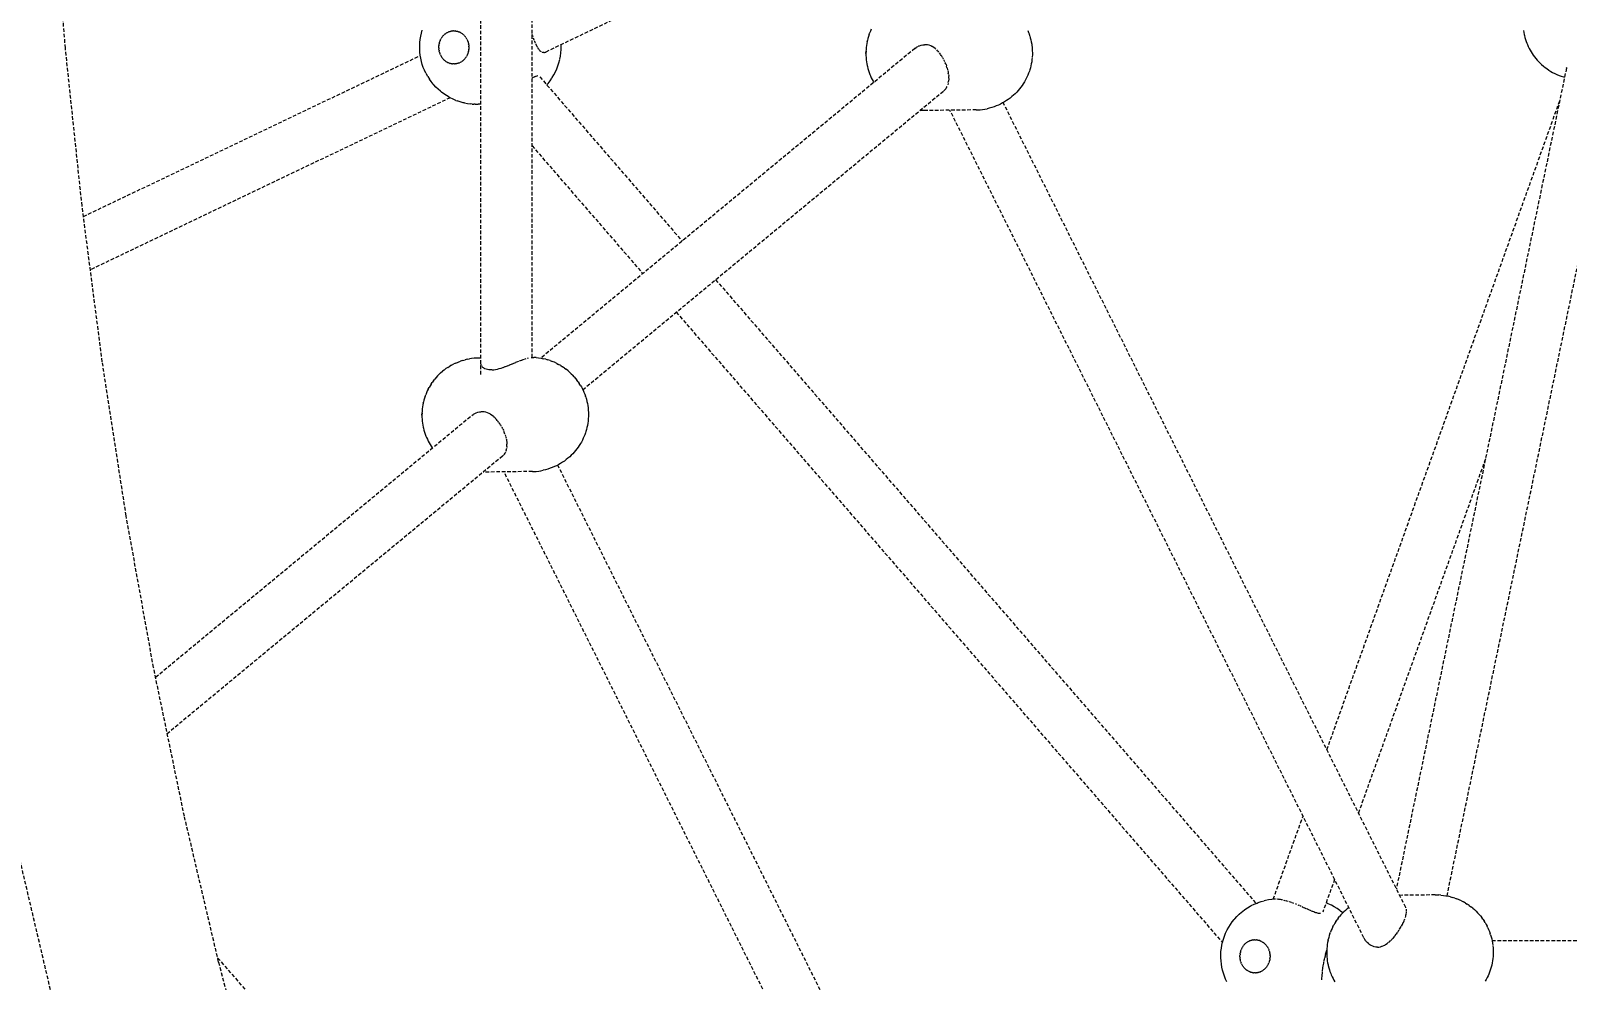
# Model space of a CAD drawing. Header units: millimetres. Extents: x -3308 to 2964, y -3155 to 3173.
# Drawn here: x -280 to 261, y -159 to 176 of the extents above; entities that cross this region are included whole.
import ezdxf

# ---------------------------------------------------------------- set-up
doc = ezdxf.new("R2010")
doc.units = ezdxf.units.MM
doc.linetypes.add('HIDDEN', pattern=[1.905, 1.27, -0.635])
for name, color, linetype in [('DIKOM_ЗОНА', 90, 'Continuous'), ('DIKOM_ОБЪЕКТ', 7, 'Continuous'), ('DIKOM_РАЗМЕР_ЗОНА', 7, 'Continuous'), ('DIKOM_РАЗМЕР_ОБЪЕКТА', 7, 'Continuous')]:
    doc.layers.add(name, color=color, linetype=linetype)
doc.styles.add('style1', font='arialbd.ttf', dxfattribs={"width": 0.8})
doc.dimstyles.new('1-50', dxfattribs={"dimtxt": 300, "dimasz": 200, "dimexe": 100, "dimexo": 0, "dimgap": 100, "dimtad": 1, "dimtxsty": 'style1', "dimcen": 200, "dimclrd": 7, "dimclre": 7, "dimclrt": 7, "dimadec": 1, "dimazin": 2, "dimtfac": 1, "dimtmove": 0, "dimatfit": 2, "dimfxl": 0, "dimlwd": 25, "dimlwe": 18, "dimarcsym": 0})

# ---------------------------------------------------------------- blocks, each defined once
blk = doc.blocks.new('*D0')
at = {"layer": 'Defpoints', "color": 0, "transparency": 16777216}
for p in [(-968.9, 402.92), (1561.37, 392.26), (1561.37, -1613.65)]:
    blk.add_point(p, dxfattribs=at)
at = {"layer": 'DIKOM_РАЗМЕР_ОБЪЕКТА', "color": 7, "lineweight": 18, "transparency": 16777216}
for p, q in [((-968.9, 402.92), (-968.9, -1713.65)), ((1561.37, 392.26), (1561.37, -1713.65))]:
    blk.add_line(p, q, dxfattribs=at)
at = {"layer": 'DIKOM_РАЗМЕР_ОБЪЕКТА', "color": 7, "lineweight": 25, "transparency": 16777216}
blk.add_line((-768.9, -1613.65), (1361.37, -1613.65), dxfattribs=at)
at = {"layer": 'DIKOM_РАЗМЕР_ОБЪЕКТА', "color": 7, "transparency": 16777216}
for points in [[(-768.9, -1580.32), (-768.9, -1646.99), (-968.9, -1613.65)], [(1361.37, -1580.32), (1361.37, -1646.99), (1561.37, -1613.65)]]:
    blk.add_solid(points, dxfattribs=at)
at = {"layer": 'DIKOM_РАЗМЕР_ОБЪЕКТА', "color": 7, "transparency": 16777216, "insert": (296.24, -1334.83), "char_height": 300, "attachment_point": 5, "style": 'style1'}
blk.add_mtext('{\\fArial|b0|i0|c204|p34;\\H1.16667x;2530}', dxfattribs=at)
blk = doc.blocks.new('*D1')
at = {"layer": 'Defpoints', "color": 0, "transparency": 16777216}
for p in [(365.91, 1765.9), (-1034.53, -984.11), (361.14, -984.11)]:
    blk.add_point(p, dxfattribs=at)
at = {"layer": 'DIKOM_РАЗМЕР_ОБЪЕКТА', "color": 7, "lineweight": 18, "transparency": 16777216}
for p, q in [((365.91, 1765.9), (-1134.53, 1765.9)), ((361.14, -984.11), (-1134.53, -984.11))]:
    blk.add_line(p, q, dxfattribs=at)
at = {"layer": 'DIKOM_РАЗМЕР_ОБЪЕКТА', "color": 7, "lineweight": 25, "transparency": 16777216}
blk.add_line((-1034.53, 1565.9), (-1034.53, -784.11), dxfattribs=at)
at = {"layer": 'DIKOM_РАЗМЕР_ОБЪЕКТА', "color": 7, "transparency": 16777216}
for points in [[(-1067.87, 1565.9), (-1001.2, 1565.9), (-1034.53, 1765.9)], [(-1067.87, -784.11), (-1001.2, -784.11), (-1034.53, -984.11)]]:
    blk.add_solid(points, dxfattribs=at)
at = {"layer": 'DIKOM_РАЗМЕР_ОБЪЕКТА', "color": 7, "transparency": 16777216, "insert": (-1313.23, 390.89), "char_height": 300, "attachment_point": 5, "rotation": 90, "style": 'style1'}
blk.add_mtext('{\\fArial|b0|i0|c204|p34;\\H1.16667x;2750}', dxfattribs=at)
blk = doc.blocks.new('*D2')
at = {"layer": 'Defpoints', "color": 0, "transparency": 16777216}
for p in [(364.38, 3173.33), (-2831.96, -2386.04), (364.38, -2386.04)]:
    blk.add_point(p, dxfattribs=at)
at = {"layer": 'DIKOM_РАЗМЕР_ЗОНА', "color": 7, "lineweight": 18, "transparency": 16777216}
for p, q in [((364.38, 3173.33), (-2931.96, 3173.33)), ((364.38, -2386.04), (-2931.96, -2386.04))]:
    blk.add_line(p, q, dxfattribs=at)
at = {"layer": 'DIKOM_РАЗМЕР_ЗОНА', "color": 7, "lineweight": 25, "transparency": 16777216}
blk.add_line((-2831.96, 2973.33), (-2831.96, -2186.04), dxfattribs=at)
at = {"layer": 'DIKOM_РАЗМЕР_ЗОНА', "color": 7, "transparency": 16777216}
for points in [[(-2865.29, 2973.33), (-2798.62, 2973.33), (-2831.96, 3173.33)], [(-2865.29, -2186.04), (-2798.62, -2186.04), (-2831.96, -2386.04)]]:
    blk.add_solid(points, dxfattribs=at)
at = {"layer": 'DIKOM_РАЗМЕР_ЗОНА', "color": 7, "transparency": 16777216, "insert": (-3110.66, 395.46), "char_height": 300, "attachment_point": 5, "rotation": 90, "style": 'style1'}
blk.add_mtext('{\\fArial|b0|i0|c204|p34;\\H1.16667x;5560}', dxfattribs=at)
blk = doc.blocks.new('*D3')
at = {"layer": 'Defpoints', "color": 0, "transparency": 16777216}
for p in [(-2475.08, 396.49), (2964.22, 270.49), (2964.22, -3054.54)]:
    blk.add_point(p, dxfattribs=at)
at = {"layer": 'DIKOM_РАЗМЕР_ЗОНА', "color": 7, "lineweight": 18, "transparency": 16777216}
for p, q in [((-2475.08, 396.49), (-2475.08, -3154.54)), ((2964.22, 270.49), (2964.22, -3154.54))]:
    blk.add_line(p, q, dxfattribs=at)
at = {"layer": 'DIKOM_РАЗМЕР_ЗОНА', "color": 7, "lineweight": 25, "transparency": 16777216}
blk.add_line((-2275.08, -3054.54), (2764.22, -3054.54), dxfattribs=at)
at = {"layer": 'DIKOM_РАЗМЕР_ЗОНА', "color": 7, "transparency": 16777216}
for points in [[(-2275.08, -3021.21), (-2275.08, -3087.88), (-2475.08, -3054.54)], [(2764.22, -3021.21), (2764.22, -3087.88), (2964.22, -3054.54)]]:
    blk.add_solid(points, dxfattribs=at)
at = {"layer": 'DIKOM_РАЗМЕР_ЗОНА', "color": 7, "transparency": 16777216, "insert": (244.57, -2775.84), "char_height": 300, "attachment_point": 5, "style": 'style1'}
blk.add_mtext('{\\fArial|b0|i0|c204|p34;\\H1.16667x;5440}', dxfattribs=at)

msp = doc.modelspace()

# ---------------------------------------------------------------- linework, layer by layer
at = {"layer": 'DIKOM_ЗОНА', "color": 3, "lineweight": 15}
msp.add_lwpolyline([(693.692, -2363.404, 0.3679002), (2964.216, 270.488), (2964.216, 516.8, 0.3679002), (693.692, 3150.693, 0.0687424), (35.058, 3150.693, 0.2995804), (-2457.405, 582.584, 0.0938746), (-2457.817, 210.366, 0.3002322), (35.058, -2363.404, 0.0687424)], format="xyb", close=True, dxfattribs=at)
at = {"layer": 'DIKOM_ОБЪЕКТ', "color": 7, "linetype": 'HIDDEN', "lineweight": 15}
for p, q in [((-121.49, 54.419), (-121.49, 365.683)), ((-103.495, 60.448), (-103.495, 365.683)), ((34.756, 231.974), (-98.624, 168.18)), ((-267.997, 169.563), (-272.573, 225.669)), ((-142.915, 172.62), (-142.734, 173.718)), ((-142.734, 173.718), (-142.492, 174.802)), ((-142.492, 174.802), (-142.192, 175.868)), ((-135.366, 173.2), (-135.227, 173.404)), ((-135.227, 173.404), (-135.08, 173.602)), ((-134.926, 173.792), (-135.08, 173.602)), ((-134.926, 173.792), (-134.765, 173.974)), ((-134.765, 173.974), (-134.596, 174.148)), ((-134.596, 174.148), (-134.421, 174.314)), ((-134.239, 174.472), (-134.421, 174.314)), ((-134.239, 174.472), (-134.051, 174.621)), ((-134.051, 174.621), (-133.858, 174.76)), ((-133.658, 174.89), (-133.858, 174.76)), ((-133.658, 174.89), (-133.454, 175.011)), ((-133.454, 175.011), (-133.246, 175.121)), ((-133.246, 175.121), (-133.033, 175.221)), ((-132.817, 175.311), (-133.033, 175.221)), ((-132.817, 175.311), (-132.597, 175.391)), ((-132.597, 175.391), (-132.374, 175.46)), ((-132.374, 175.46), (-132.149, 175.518)), ((-131.922, 175.565), (-132.149, 175.518)), ((-131.922, 175.565), (-131.692, 175.601)), ((-131.692, 175.601), (-131.461, 175.627)), ((-131.229, 175.641), (-131.461, 175.627)), ((-131.229, 175.641), (-130.997, 175.644)), ((-130.997, 175.644), (-130.765, 175.635)), ((-130.765, 175.635), (-130.533, 175.616)), ((-130.304, 175.585), (-130.533, 175.616)), ((-130.304, 175.585), (-130.075, 175.544)), ((-130.075, 175.544), (-129.849, 175.492)), ((-129.849, 175.492), (-129.624, 175.428)), ((-129.402, 175.354), (-129.624, 175.428)), ((-129.402, 175.354), (-129.184, 175.27)), ((-129.184, 175.27), (-128.969, 175.175)), ((-128.757, 175.069), (-128.969, 175.175)), ((-128.757, 175.069), (-128.551, 174.954)), ((-128.551, 174.954), (-128.349, 174.829)), ((-128.349, 174.829), (-128.152, 174.695)), ((-127.961, 174.551), (-128.152, 174.695)), ((-127.961, 174.551), (-127.776, 174.398)), ((-127.776, 174.398), (-127.597, 174.237)), ((-127.424, 174.067), (-127.597, 174.237)), ((-127.424, 174.067), (-127.259, 173.889)), ((-127.259, 173.889), (-127.1, 173.703)), ((-127.1, 173.703), (-126.949, 173.509)), ((-126.806, 173.31), (-126.949, 173.509)), ((-103.268, 173.955), (-103.405, 174.35)), ((-103.109, 173.528), (-103.254, 173.916)), ((15.127, 173.675), (14.923, 172.975)), ((15.356, 174.353), (15.127, 173.675)), ((15.356, 174.353), (15.536, 174.819)), ((15.806, 175.516), (15.536, 174.819)), ((16.101, 176.183), (15.806, 175.516)), ((71.304, 175.762), (71.587, 175.06)), ((71.587, 175.06), (71.843, 174.33)), ((71.976, 173.93), (71.843, 174.33)), ((71.976, 173.93), (72.189, 173.224)), ((246.06, 175.744), (246.177, 175.041)), ((246.177, 175.041), (246.319, 174.35)), ((246.319, 174.35), (246.392, 174.042)), ((246.392, 174.042), (246.571, 173.315)), ((-262.13, 113.939), (-267.997, 169.563)), ((-143.096, 170.397), (-143.036, 171.511)), ((-143.095, 169.28), (-143.096, 170.397)), ((-143.032, 168.166), (-143.095, 169.28)), ((-143.036, 171.511), (-142.915, 172.62)), ((-142.908, 167.057), (-143.032, 168.166)), ((-136.351, 169.856), (-136.344, 170.111)), ((-136.348, 169.601), (-136.351, 169.856)), ((-136.348, 169.601), (-136.334, 169.347)), ((-136.344, 170.111), (-136.327, 170.365)), ((-136.311, 169.094), (-136.334, 169.347)), ((-136.3, 170.618), (-136.327, 170.365)), ((-136.278, 168.842), (-136.311, 169.094)), ((-136.3, 170.618), (-136.263, 170.87)), ((-136.278, 168.842), (-136.234, 168.591)), ((-136.263, 170.87), (-136.216, 171.12)), ((-136.181, 168.343), (-136.234, 168.591)), ((-136.159, 171.367), (-136.216, 171.12)), ((-136.118, 168.098), (-136.181, 168.343)), ((-136.159, 171.367), (-136.092, 171.611)), ((-136.046, 167.856), (-136.118, 168.098)), ((-136.092, 171.611), (-136.016, 171.851)), ((-136.016, 171.851), (-135.931, 172.088)), ((-135.836, 172.32), (-135.931, 172.088)), ((-135.836, 172.32), (-135.732, 172.548)), ((-135.732, 172.548), (-135.619, 172.771)), ((-135.619, 172.771), (-135.496, 172.988)), ((-135.366, 173.2), (-135.496, 172.988)), ((-126.806, 173.31), (-126.671, 173.103)), ((-126.671, 173.103), (-126.545, 172.89)), ((-126.427, 172.671), (-126.545, 172.89)), ((-126.427, 172.671), (-126.317, 172.447)), ((-126.317, 172.447), (-126.217, 172.218)), ((-126.217, 172.218), (-126.126, 171.984)), ((-126.044, 171.747), (-126.126, 171.984)), ((-125.997, 167.992), (-126.073, 167.752)), ((-126.044, 171.747), (-125.972, 171.505)), ((-125.931, 168.236), (-125.997, 167.992)), ((-125.972, 171.505), (-125.909, 171.26)), ((-125.931, 168.236), (-125.874, 168.483)), ((-125.909, 171.26), (-125.856, 171.012)), ((-125.827, 168.733), (-125.874, 168.483)), ((-125.812, 170.762), (-125.856, 171.012)), ((-125.79, 168.985), (-125.827, 168.733)), ((-125.812, 170.762), (-125.779, 170.509)), ((-125.79, 168.985), (-125.763, 169.238)), ((-125.779, 170.509), (-125.755, 170.256)), ((-125.746, 169.492), (-125.763, 169.238)), ((-125.742, 170.001), (-125.755, 170.256)), ((-125.739, 169.747), (-125.746, 169.492)), ((-125.742, 170.001), (-125.739, 169.747)), ((-102.808, 172.719), (-102.951, 173.104)), ((-102.689, 172.417), (-102.796, 172.686)), ((-102.501, 171.941), (-102.582, 172.161)), ((-102.344, 171.548), (-102.49, 171.912)), ((-102.243, 171.317), (-102.333, 171.522)), ((-102.025, 170.821), (-102.107, 171.018)), ((-101.862, 170.464), (-102.015, 170.799)), ((-101.742, 170.227), (-101.852, 170.445)), ((-101.549, 169.873), (-101.691, 170.126)), ((-101.35, 169.512), (-101.515, 169.804)), ((-101.169, 169.227), (-101.342, 169.498)), ((-100.987, 168.978), (-101.119, 169.158)), ((-100.79, 168.743), (-100.979, 168.967)), ((-100.595, 168.533), (-100.778, 168.731)), ((-100.401, 168.361), (-100.595, 168.533)), ((31.496, 169.462), (-100.429, 60.177)), ((-100.192, 168.213), (-100.394, 168.354)), ((-99.754, 168.022), (-99.969, 168.097)), ((-99.532, 167.983), (-99.754, 168.022)), ((-99.305, 167.979), (-99.525, 167.982)), ((-99.297, 167.979), (-99.077, 168.01)), ((-99.069, 168.012), (-98.85, 168.077)), ((-98.842, 168.081), (-98.623, 168.18)), ((-93.343, 167.885), (-93.258, 169.02)), ((-93.239, 170.158), (-93.262, 170.744)), ((-93.258, 169.02), (-93.239, 170.158)), ((14.208, 167.652), (14.258, 168.452)), ((14.258, 168.452), (14.208, 167.652)), ((14.22, 168.379), (14.208, 167.652)), ((14.259, 169.103), (14.22, 168.379)), ((14.324, 169.821), (14.259, 169.103)), ((14.415, 170.531), (14.324, 169.821)), ((14.531, 171.229), (14.415, 170.531)), ((14.672, 171.914), (14.531, 171.229)), ((14.672, 171.914), (14.745, 172.255)), ((14.923, 172.975), (14.745, 172.255)), ((31.507, 169.471), (31.894, 169.742)), ((32.046, 169.847), (32.578, 170.149)), ((32.589, 170.154), (32.936, 170.308)), ((32.936, 170.308), (33.134, 170.396)), ((33.156, 170.405), (33.71, 170.586)), ((33.721, 170.589), (34.275, 170.707)), ((34.286, 170.709), (34.837, 170.765)), ((35.406, 170.761), (34.861, 170.766)), ((35.962, 170.693), (35.417, 170.76)), ((36.515, 170.562), (35.973, 170.691)), ((37.07, 170.364), (36.536, 170.555)), ((37.518, 170.154), (37.087, 170.355)), ((38.135, 169.797), (37.62, 170.105)), ((38.655, 169.415), (38.157, 169.783)), ((38.859, 169.233), (38.665, 169.406)), ((39.636, 168.496), (39.17, 168.966)), ((39.971, 168.097), (39.656, 168.472)), ((40.534, 167.38), (40.109, 167.939)), ((72.189, 173.224), (72.377, 172.498)), ((72.377, 172.498), (72.536, 171.754)), ((72.536, 171.754), (72.667, 170.996)), ((72.667, 170.996), (72.77, 170.225)), ((72.786, 170.073), (72.854, 169.35)), ((72.854, 169.35), (72.895, 168.622)), ((72.895, 168.622), (72.91, 167.891)), ((246.571, 173.315), (246.775, 172.608)), ((246.775, 172.608), (247.005, 171.921)), ((247.005, 171.921), (247.259, 171.259)), ((247.259, 171.259), (247.456, 170.779)), ((247.456, 170.779), (247.752, 170.1)), ((247.752, 170.1), (248.072, 169.453)), ((248.072, 169.453), (248.413, 168.837)), ((248.413, 168.837), (248.73, 168.269)), ((248.73, 168.269), (249.115, 167.654)), ((-261.64, 110.159), (-142.891, 166.956)), ((-142.724, 165.959), (-142.908, 167.057)), ((-142.48, 164.874), (-142.724, 165.959)), ((-142.177, 163.808), (-142.48, 164.874)), ((-141.816, 162.764), (-142.177, 163.808)), ((-141.399, 161.746), (-141.816, 162.764)), ((-136.046, 167.856), (-135.964, 167.618)), ((-135.873, 167.385), (-135.964, 167.618)), ((-135.772, 167.155), (-135.873, 167.385)), ((-135.772, 167.155), (-135.663, 166.932)), ((-135.663, 166.932), (-135.545, 166.713)), ((-135.545, 166.713), (-135.418, 166.5)), ((-135.283, 166.293), (-135.418, 166.5)), ((-135.283, 166.293), (-135.14, 166.093)), ((-134.99, 165.9), (-135.14, 166.093)), ((-134.831, 165.714), (-134.99, 165.9)), ((-134.666, 165.536), (-134.831, 165.714)), ((-134.666, 165.536), (-134.493, 165.366)), ((-134.314, 165.204), (-134.493, 165.366)), ((-134.129, 165.052), (-134.314, 165.204)), ((-134.129, 165.052), (-133.938, 164.908)), ((-133.741, 164.774), (-133.938, 164.908)), ((-133.539, 164.649), (-133.741, 164.774)), ((-133.332, 164.533), (-133.539, 164.649)), ((-133.332, 164.533), (-133.121, 164.428)), ((-132.906, 164.333), (-133.121, 164.428)), ((-132.687, 164.248), (-132.906, 164.333)), ((-132.687, 164.248), (-132.465, 164.175)), ((-132.241, 164.111), (-132.465, 164.175)), ((-132.015, 164.059), (-132.241, 164.111)), ((-131.786, 164.018), (-132.015, 164.059)), ((-131.786, 164.018), (-131.556, 163.987)), ((-131.325, 163.967), (-131.556, 163.987)), ((-131.093, 163.959), (-131.325, 163.967)), ((-130.861, 163.962), (-131.093, 163.959)), ((-130.861, 163.962), (-130.629, 163.976)), ((-130.398, 164.001), (-130.629, 163.976)), ((-130.168, 164.038), (-130.398, 164.001)), ((-130.168, 164.038), (-129.941, 164.085)), ((-129.716, 164.143), (-129.941, 164.085)), ((-129.493, 164.212), (-129.716, 164.143)), ((-129.273, 164.291), (-129.493, 164.212)), ((-129.273, 164.291), (-129.056, 164.381)), ((-128.844, 164.482), (-129.056, 164.381)), ((-128.636, 164.592), (-128.844, 164.482)), ((-128.432, 164.712), (-128.636, 164.592)), ((-128.432, 164.712), (-128.233, 164.843)), ((-128.039, 164.982), (-128.233, 164.843)), ((-127.851, 165.131), (-128.039, 164.982)), ((-127.851, 165.131), (-127.669, 165.288)), ((-127.493, 165.455), (-127.669, 165.288)), ((-127.325, 165.629), (-127.493, 165.455)), ((-127.164, 165.811), (-127.325, 165.629)), ((-127.164, 165.811), (-127.01, 166.001)), ((-126.863, 166.198), (-127.01, 166.001)), ((-126.724, 166.403), (-126.863, 166.198)), ((-126.724, 166.403), (-126.593, 166.614)), ((-126.471, 166.832), (-126.593, 166.614)), ((-126.358, 167.055), (-126.471, 166.832)), ((-126.254, 167.283), (-126.358, 167.055)), ((-126.254, 167.283), (-126.159, 167.515)), ((-126.073, 167.752), (-126.159, 167.515)), ((-94.77, 162.226), (-94.36, 163.303)), ((-94.36, 163.303), (-94.013, 164.406)), ((-94.013, 164.406), (-93.73, 165.531)), ((-93.706, 165.644), (-93.492, 166.758)), ((-93.492, 166.758), (-93.343, 167.885)), ((14.208, 167.652), (14.221, 166.924)), ((14.221, 166.924), (14.261, 166.199)), ((14.261, 166.199), (14.326, 165.478)), ((14.326, 165.478), (14.418, 164.765)), ((14.418, 164.765), (14.535, 164.062)), ((14.535, 164.062), (14.677, 163.371)), ((14.677, 163.371), (14.749, 163.064)), ((14.749, 163.064), (14.928, 162.337)), ((40.805, 166.964), (40.553, 167.353)), ((40.954, 166.753), (40.809, 166.957)), ((41.247, 166.27), (40.972, 166.723)), ((41.589, 165.646), (41.362, 166.08)), ((41.848, 165.142), (41.73, 165.39)), ((42.057, 164.72), (41.848, 165.142)), ((42.101, 164.616), (42.207, 164.356)), ((42.369, 163.998), (42.207, 164.356)), ((42.471, 163.722), (42.384, 163.96)), ((42.471, 163.722), (42.641, 163.261)), ((42.807, 162.746), (42.679, 163.133)), ((42.807, 162.746), (42.875, 162.54)), ((72.195, 162.552), (71.982, 161.855)), ((72.381, 163.271), (72.195, 162.552)), ((72.54, 164.009), (72.381, 163.271)), ((72.67, 164.762), (72.54, 164.009)), ((72.773, 165.529), (72.67, 164.762)), ((72.846, 166.305), (72.773, 165.529)), ((72.896, 167.161), (72.856, 166.434)), ((72.91, 167.891), (72.896, 167.161)), ((249.115, 167.654), (249.51, 167.088)), ((249.51, 167.088), (249.937, 166.483)), ((249.937, 166.483), (250.386, 165.922)), ((250.386, 165.922), (250.877, 165.339)), ((250.877, 165.339), (251.366, 164.8)), ((251.366, 164.8), (251.929, 164.241)), ((251.929, 164.241), (252.457, 163.731)), ((252.457, 163.731), (253.087, 163.201)), ((253.087, 163.201), (253.652, 162.729)), ((253.652, 162.729), (254.232, 162.315)), ((261.188, 162.471), (261.318, 162.801)), ((-140.926, 160.757), (-141.399, 161.746)), ((-140.926, 160.757), (-140.274, 159.571)), ((-140.274, 159.571), (-139.683, 158.631)), ((-139.042, 157.731), (-139.683, 158.631)), ((-138.353, 156.876), (-139.042, 157.731)), ((-103.495, 159.054), (-103.228, 159.211)), ((-103.223, 159.214), (-102.939, 159.358)), ((-102.934, 159.36), (-102.657, 159.481)), ((-102.642, 159.487), (-102.382, 159.582)), ((-102.378, 159.583), (-102.116, 159.66)), ((-102.107, 159.662), (-101.854, 159.716)), ((-101.623, 159.726), (-101.849, 159.716)), ((-101.411, 159.713), (-101.623, 159.726)), ((-100.712, 159.412), (-50.553, 101.494)), ((-98.29, 156.615), (-97.856, 157.104)), ((-97.856, 157.104), (-97.15, 158.008)), ((-97.15, 158.008), (-96.496, 158.958)), ((-96.354, 159.195), (-96.496, 158.958)), ((-96.354, 159.195), (-95.768, 160.168)), ((-95.768, 160.168), (-95.239, 161.18)), ((-95.239, 161.18), (-94.77, 162.226)), ((14.928, 162.337), (15.133, 161.629)), ((15.133, 161.629), (15.363, 160.943)), ((15.363, 160.943), (15.617, 160.28)), ((15.617, 160.28), (15.814, 159.801)), ((15.814, 159.801), (16.11, 159.122)), ((16.11, 159.122), (16.429, 158.474)), ((16.429, 158.474), (16.771, 157.859)), ((16.771, 157.859), (16.998, 157.452)), ((42.888, 162.494), (43.031, 161.927)), ((43.099, 161.659), (43.229, 161.044)), ((43.233, 161.018), (43.27, 160.738)), ((43.253, 157.269), (43.299, 157.512)), ((43.326, 160.408), (43.27, 160.738)), ((43.333, 157.685), (43.36, 157.946)), ((43.342, 160.292), (43.401, 159.627)), ((43.395, 158.27), (43.36, 157.947)), ((43.421, 158.841), (43.4, 158.421)), ((43.425, 158.965), (43.402, 159.569)), ((70.088, 157.607), (69.691, 156.948)), ((70.408, 158.153), (70.088, 157.607)), ((70.76, 158.816), (70.408, 158.153)), ((71.087, 159.515), (70.76, 158.816)), ((71.312, 160.013), (71.087, 159.515)), ((71.594, 160.704), (71.312, 160.013)), ((71.849, 161.423), (71.594, 160.704)), ((71.982, 161.855), (71.849, 161.423)), ((261.182, 162.451), (201.244, -126.922)), ((219.09, -129.495), (278.771, 158.689)), ((254.232, 162.315), (254.942, 161.809)), ((254.942, 161.809), (255.688, 161.36)), ((255.688, 161.36), (256.318, 160.984)), ((256.318, 160.984), (257.113, 160.584)), ((257.113, 160.584), (257.77, 160.265)), ((257.77, 160.265), (258.608, 159.92)), ((258.608, 159.92), (259.287, 159.662)), ((259.287, 159.662), (260.161, 159.377)), ((260.161, 159.377), (260.524, 159.277)), ((-132.341, 152.053), (-259.201, 91.377)), ((-138.353, 156.876), (-138.13, 156.628)), ((-137.381, 155.805), (-138.13, 156.628)), ((-136.589, 155.032), (-137.381, 155.805)), ((-135.755, 154.314), (-136.589, 155.032)), ((-135.755, 154.314), (-135.445, 154.074)), ((-134.56, 153.402), (-135.445, 154.074)), ((-133.64, 152.79), (-134.56, 153.402)), ((-132.687, 152.24), (-133.64, 152.79)), ((-132.687, 152.24), (-132.302, 152.032)), ((-131.31, 151.54), (-132.302, 152.032)), ((-85.6, 49.088), (41.693, 154.545)), ((41.696, 154.548), (42.038, 154.845)), ((42.057, 154.863), (42.361, 155.207)), ((42.428, 155.304), (42.636, 155.604)), ((42.649, 155.625), (42.873, 156.056)), ((43.22, 157.086), (43.075, 156.57)), ((65.09, 151.946), (64.417, 151.464)), ((65.678, 152.436), (65.09, 151.946)), ((66.294, 152.952), (65.678, 152.436)), ((66.843, 153.486), (66.294, 152.952)), ((67.396, 154.029), (66.843, 153.486)), ((67.904, 154.598), (67.396, 154.029)), ((68.389, 155.162), (67.904, 154.598)), ((68.855, 155.758), (68.389, 155.162)), ((69.269, 156.333), (68.855, 155.758)), ((69.691, 156.948), (69.269, 156.333)), ((-130.293, 151.116), (-131.31, 151.54)), ((-130.293, 151.116), (-129.859, 150.96)), ((-128.811, 150.6), (-129.859, 150.96)), ((-127.746, 150.311), (-128.811, 150.6)), ((-127.278, 150.216), (-127.746, 150.311)), ((-127.278, 150.216), (-126.194, 149.997)), ((-126.194, 149.997), (-125.099, 149.851)), ((-124.534, 149.813), (-125.099, 149.851)), ((-124.534, 149.813), (-123.999, 149.777)), ((-123.492, 149.746), (-123.999, 149.777)), ((-123.492, 149.746), (-122.448, 149.746)), ((-121.49, 149.753), (-122.448, 149.746)), ((34.685, 147.541), (33.406, 147.562)), ((53.143, 147.753), (34.685, 147.541)), ((189.769, -144.225), (43.833, 147.646)), ((53.143, 147.753), (54.459, 147.819)), ((54.459, 147.819), (55.359, 147.924)), ((55.359, 147.924), (56.105, 148.028)), ((56.105, 148.028), (56.991, 148.195)), ((57.725, 148.376), (56.991, 148.195)), ((58.59, 148.603), (57.725, 148.376)), ((59.436, 148.891), (58.59, 148.603)), ((60.143, 149.143), (59.436, 148.891)), ((60.956, 149.486), (60.143, 149.143)), ((61.64, 149.806), (60.956, 149.486)), ((62.412, 150.2), (61.64, 149.806)), ((63.068, 150.583), (62.412, 150.2)), ((204.543, -133.52), (62.621, 150.323)), ((63.794, 151.024), (63.068, 150.583)), ((64.417, 151.464), (63.794, 151.024)), ((176.734, -77.902), (258.761, 150.765)), ((-103.495, 135.137), (-64.415, 90.011)), ((-254.985, 58.916), (-262.13, 113.939)), ((-38.768, 87.887), (151.77, -132.122)), ((-52.63, 76.403), (139.917, -145.931)), ((-128.004, 59.383), (-127.111, 59.626)), ((-126.405, 59.792), (-127.111, 59.626)), ((-126.405, 59.792), (-125.49, 59.971)), ((-124.772, 60.067), (-125.49, 59.971)), ((-123.842, 60.179), (-124.772, 60.067)), ((-122.525, 60.244), (-123.842, 60.179)), ((-121.49, 60.256), (-122.525, 60.244)), ((-107.099, 59.538), (-106.642, 59.69)), ((-106.588, 59.71), (-106.181, 59.861)), ((-105.906, 59.947), (-105.581, 60.048)), ((-105.117, 60.187), (-104.713, 60.298)), ((-103.836, 60.453), (-102.818, 60.437)), ((-102.065, 60.383), (-102.818, 60.437)), ((-102.065, 60.383), (-101.165, 60.298)), ((-101.165, 60.298), (-100.273, 60.151)), ((-100.273, 60.151), (-99.532, 60.02)), ((-98.659, 59.811), (-99.532, 60.02)), ((-98.659, 59.811), (-97.933, 59.604)), ((-97.086, 59.338), (-97.933, 59.604)), ((-246.577, 4.612), (-254.985, 58.916)), ((-136.794, 53.935), (-136.231, 54.521)), ((-135.704, 55.01), (-136.231, 54.521)), ((-135.704, 55.01), (-135.075, 55.564)), ((-134.51, 56.014), (-135.075, 55.564)), ((-134.51, 56.014), (-133.82, 56.531)), ((-133.221, 56.935), (-133.82, 56.531)), ((-133.221, 56.935), (-132.476, 57.408)), ((-131.846, 57.76), (-132.476, 57.408)), ((-131.846, 57.76), (-131.051, 58.182)), ((-130.394, 58.477), (-131.051, 58.182)), ((-130.394, 58.477), (-129.557, 58.844)), ((-129.557, 58.844), (-128.694, 59.148)), ((-128.004, 59.383), (-128.694, 59.148)), ((-121.391, 57.757), (-121.469, 58.037)), ((-121.053, 57.207), (-121.237, 57.449)), ((-120.794, 56.959), (-121.028, 57.174)), ((-120.452, 56.693), (-120.763, 56.927)), ((-120.085, 56.492), (-120.328, 56.624)), ((-119.669, 56.333), (-120.078, 56.489)), ((-119.208, 56.204), (-119.598, 56.315)), ((-118.707, 56.118), (-119.2, 56.202)), ((-118.17, 56.077), (-118.698, 56.117)), ((-117.88, 56.079), (-118.161, 56.076)), ((-117.601, 56.081), (-117.88, 56.079)), ((-117.591, 56.081), (-117.22, 56.111)), ((-117.22, 56.111), (-117.004, 56.129)), ((-116.994, 56.129), (-116.384, 56.22)), ((-116.363, 56.224), (-115.725, 56.359)), ((-115.714, 56.362), (-115.05, 56.52)), ((-115.038, 56.524), (-114.353, 56.721)), ((-114.34, 56.725), (-113.731, 56.929)), ((-113.625, 56.965), (-113.417, 57.044)), ((-113.417, 57.044), (-112.907, 57.217)), ((-112.894, 57.222), (-112.167, 57.498)), ((-112.152, 57.505), (-111.921, 57.601)), ((-111.766, 57.667), (-111.424, 57.793)), ((-111.409, 57.799), (-110.687, 58.092)), ((-110.671, 58.099), (-110.45, 58.196)), ((-110.374, 58.229), (-109.96, 58.389)), ((-109.944, 58.396), (-109.242, 58.691)), ((-109.154, 58.732), (-108.542, 58.973)), ((-108.526, 58.979), (-108.083, 59.169)), ((-107.854, 59.249), (-107.235, 59.482)), ((-97.086, 59.338), (-96.379, 59.059)), ((-95.566, 58.737), (-96.379, 59.059)), ((-94.778, 58.358), (-95.566, 58.737)), ((-94.778, 58.358), (-94.109, 58.019)), ((-93.366, 57.591), (-94.109, 58.019)), ((-93.366, 57.591), (-92.727, 57.193)), ((-92.035, 56.722), (-92.727, 57.193)), ((-92.035, 56.722), (-91.429, 56.271)), ((-90.794, 55.763), (-91.429, 56.271)), ((-90.794, 55.763), (-90.225, 55.266)), ((-89.652, 54.727), (-90.225, 55.266)), ((-89.652, 54.727), (-89.122, 54.193)), ((-88.615, 53.631), (-89.122, 54.193)), ((-140.084, 49.281), (-140.402, 48.645)), ((-140.084, 49.281), (-139.788, 49.843)), ((-139.426, 50.48), (-139.788, 49.843)), ((-139.042, 51.08), (-139.426, 50.48)), ((-139.042, 51.08), (-138.648, 51.674)), ((-138.221, 52.262), (-138.648, 51.674)), ((-138.221, 52.262), (-137.751, 52.846)), ((-137.282, 53.415), (-137.751, 52.846)), ((-136.794, 53.935), (-137.282, 53.415)), ((-88.615, 53.631), (-88.127, 53.066)), ((-88.127, 53.066), (-87.661, 52.452)), ((-87.246, 51.903), (-87.661, 52.452)), ((-87.246, 51.903), (-86.824, 51.272)), ((-86.482, 50.72), (-86.824, 51.272)), ((-86.482, 50.72), (-86.105, 50.081)), ((-86.105, 50.081), (-85.752, 49.404)), ((-85.507, 48.895), (-85.752, 49.404)), ((-85.507, 48.895), (-85.199, 48.224)), ((-141.972, 43.691), (-142.088, 42.993)), ((-141.831, 44.376), (-141.972, 43.691)), ((-141.831, 44.376), (-141.759, 44.718)), ((-141.58, 45.437), (-141.759, 44.718)), ((-141.376, 46.137), (-141.58, 45.437)), ((-141.147, 46.815), (-141.376, 46.137)), ((-141.147, 46.815), (-140.968, 47.281)), ((-140.697, 47.978), (-140.968, 47.281)), ((-140.402, 48.645), (-140.697, 47.978)), ((-85.199, 48.224), (-84.917, 47.522)), ((-84.917, 47.522), (-84.661, 46.793)), ((-84.528, 46.392), (-84.661, 46.793)), ((-84.528, 46.392), (-84.314, 45.686)), ((-84.314, 45.686), (-84.127, 44.96)), ((-84.127, 44.96), (-83.967, 44.216)), ((-83.967, 44.216), (-83.836, 43.458)), ((-83.836, 43.458), (-83.733, 42.687)), ((-236.208, -52.316), (-124.762, 40.015)), ((-142.296, 40.115), (-142.245, 40.914)), ((-142.245, 40.914), (-142.296, 40.115)), ((-142.283, 40.841), (-142.296, 40.115)), ((-142.296, 40.114), (-142.282, 39.387)), ((-142.244, 41.565), (-142.283, 40.841)), ((-142.282, 39.387), (-142.243, 38.661)), ((-142.179, 42.283), (-142.244, 41.565)), ((-142.243, 38.661), (-142.177, 37.941)), ((-142.088, 42.993), (-142.179, 42.283)), ((-142.177, 37.941), (-142.086, 37.227)), ((-124.743, 40.03), (-124.247, 40.38)), ((-124.085, 40.473), (-123.708, 40.687)), ((-123.689, 40.696), (-123.152, 40.935)), ((-123.152, 40.935), (-122.603, 41.113)), ((-122.584, 41.119), (-122.03, 41.236)), ((-122.01, 41.239), (-121.498, 41.29)), ((-120.878, 41.291), (-121.43, 41.295)), ((-120.308, 41.226), (-120.857, 41.288)), ((-119.759, 41.104), (-120.308, 41.225)), ((-119.194, 40.916), (-119.739, 41.098)), ((-118.636, 40.666), (-119.173, 40.908)), ((-118.413, 40.538), (-118.616, 40.654)), ((-118.144, 40.39), (-118.413, 40.538)), ((-117.561, 40.003), (-118.084, 40.356)), ((-117.035, 39.578), (-117.54, 39.989)), ((-116.856, 39.407), (-117.014, 39.559)), ((-116.522, 39.101), (-116.783, 39.34)), ((-116.029, 38.574), (-116.5, 39.079)), ((-115.787, 38.272), (-116.008, 38.548)), ((-115.622, 38.077), (-115.78, 38.263)), ((-115.194, 37.515), (-115.558, 38.004)), ((-83.731, 37.991), (-83.833, 37.224)), ((-83.658, 38.767), (-83.731, 37.991)), ((-83.718, 42.535), (-83.649, 41.812)), ((-83.649, 41.812), (-83.608, 41.084)), ((-83.607, 39.623), (-83.648, 38.897)), ((-83.608, 41.084), (-83.594, 40.353)), ((-83.593, 40.353), (-83.607, 39.623)), ((-142.086, 37.227), (-141.969, 36.524)), ((-141.969, 36.524), (-141.827, 35.834)), ((-141.827, 35.834), (-141.754, 35.526)), ((-141.754, 35.526), (-141.575, 34.799)), ((-141.575, 34.799), (-141.37, 34.091)), ((-141.37, 34.091), (-141.14, 33.405)), ((-141.14, 33.405), (-140.887, 32.743)), ((-140.887, 32.743), (-140.689, 32.263)), ((-114.758, 36.87), (-115.105, 37.398)), ((-114.542, 36.526), (-114.664, 36.728)), ((-114.292, 36.128), (-114.542, 36.526)), ((-114.188, 35.935), (-114.004, 35.589)), ((-113.756, 35.109), (-113.901, 35.406)), ((-113.756, 35.109), (-113.58, 34.749)), ((-113.563, 34.709), (-113.434, 34.39)), ((-113.033, 33.372), (-113.278, 34.043)), ((-112.984, 33.212), (-112.804, 32.666)), ((-112.791, 32.622), (-112.664, 32.106)), ((-84.909, 33.166), (-85.191, 32.475)), ((-84.654, 33.885), (-84.909, 33.166)), ((-84.521, 34.317), (-84.654, 33.885)), ((-84.309, 35.014), (-84.521, 34.317)), ((-84.122, 35.733), (-84.309, 35.014)), ((-83.964, 36.471), (-84.122, 35.733)), ((-83.833, 37.224), (-83.964, 36.471)), ((-140.689, 32.263), (-140.394, 31.584)), ((-140.394, 31.584), (-140.074, 30.936)), ((-140.074, 30.936), (-139.732, 30.321)), ((-139.732, 30.321), (-139.416, 29.752)), ((-139.416, 29.752), (-139.031, 29.138)), ((-139.031, 29.138), (-138.636, 28.571)), ((-112.872, 26.898), (-112.769, 27.1)), ((-112.593, 27.578), (-112.72, 27.23)), ((-112.613, 31.914), (-112.534, 31.525)), ((-112.551, 27.751), (-112.46, 28.101)), ((-112.534, 31.525), (-112.479, 31.253)), ((-112.472, 31.21), (-112.437, 30.922)), ((-112.454, 28.13), (-112.4, 28.511)), ((-112.417, 30.797), (-112.381, 30.566)), ((-112.377, 30.527), (-112.333, 29.901)), ((-112.346, 29.049), (-112.372, 28.734)), ((-112.346, 29.049), (-112.327, 29.269)), ((-112.327, 29.269), (-112.335, 29.815)), ((-88.114, 27.624), (-88.6, 27.061)), ((-87.649, 28.22), (-88.114, 27.624)), ((-87.234, 28.796), (-87.649, 28.22)), ((-86.813, 29.41), (-87.234, 28.796)), ((-86.416, 30.069), (-86.813, 29.41)), ((-86.095, 30.615), (-86.416, 30.069)), ((-85.743, 31.278), (-86.095, 30.615)), ((-85.417, 31.977), (-85.743, 31.278)), ((-85.191, 32.475), (-85.417, 31.977)), ((-113.869, 25.675), (-232.08, -72.248)), ((-113.863, 25.68), (-113.537, 25.96)), ((-113.456, 26.052), (-113.233, 26.302)), ((-113.233, 26.302), (-112.986, 26.671)), ((-112.974, 26.688), (-112.879, 26.882)), ((-95.547, 21.948), (-96.36, 21.605)), ((-94.864, 22.268), (-95.547, 21.948)), ((-94.091, 22.663), (-94.864, 22.268)), ((139.543, -445.459), (-94.428, 22.491)), ((-93.436, 23.045), (-94.091, 22.663)), ((-92.71, 23.486), (-93.436, 23.045)), ((-92.087, 23.926), (-92.71, 23.486)), ((-91.413, 24.408), (-92.087, 23.926)), ((-90.825, 24.899), (-91.413, 24.408)), ((-90.21, 25.414), (-90.825, 24.899)), ((-89.661, 25.948), (-90.21, 25.414)), ((-89.108, 26.491), (-89.661, 25.948)), ((-88.6, 27.061), (-89.108, 26.491)), ((232.636, 24.636), (187.867, -100.166)), ((-103.36, 20.215), (-120.701, 20.016)), ((125.256, -457.128), (-113.359, 20.1)), ((-103.36, 20.215), (-102.045, 20.281)), ((-102.045, 20.281), (-101.144, 20.386)), ((-101.144, 20.386), (-100.398, 20.49)), ((-100.398, 20.49), (-99.512, 20.657)), ((-98.778, 20.838), (-99.512, 20.657)), ((-97.913, 21.065), (-98.778, 20.838)), ((-97.067, 21.353), (-97.913, 21.065)), ((-96.36, 21.605), (-97.067, 21.353)), ((-236.924, -48.857), (-246.577, 4.612)), ((-226.047, -101.378), (-236.924, -48.857)), ((-213.968, -152.838), (-226.047, -101.378)), ((157.809, -130.662), (168.327, -101.34)), ((-272.389, -166.256), (-284.763, -113.537)), ((179.459, -123.605), (175.282, -135.248)), ((214.91, -129.121), (202.416, -129.265)), ((214.91, -129.121), (216.158, -129.14)), ((216.911, -129.195), (216.158, -129.14)), ((216.911, -129.195), (217.811, -129.279)), ((217.811, -129.279), (218.703, -129.426)), ((218.703, -129.426), (219.443, -129.558)), ((220.316, -129.766), (219.443, -129.558)), ((220.316, -129.766), (221.043, -129.973)), ((221.889, -130.24), (221.043, -129.973)), ((145.82, -135.912), (146.652, -135.193)), ((146.652, -135.193), (146.961, -134.947)), ((146.961, -134.947), (147.845, -134.275)), ((147.845, -134.275), (148.763, -133.663)), ((148.763, -133.663), (149.714, -133.113)), ((149.714, -133.113), (150.099, -132.898)), ((150.099, -132.898), (151.09, -132.406)), ((151.09, -132.406), (152.106, -131.982)), ((152.106, -131.982), (152.54, -131.819)), ((152.54, -131.819), (153.586, -131.459)), ((153.586, -131.459), (154.651, -131.171)), ((155.118, -131.068), (154.651, -131.171)), ((156.202, -130.849), (155.118, -131.068)), ((157.296, -130.703), (156.202, -130.849)), ((157.882, -130.656), (157.296, -130.703)), ((158.604, -130.611), (157.882, -130.656)), ((159.321, -130.622), (159.098, -130.614)), ((159.85, -130.682), (159.602, -130.641)), ((160.111, -130.721), (159.85, -130.682)), ((160.35, -130.755), (160.138, -130.726)), ((160.706, -130.832), (160.415, -130.77)), ((161.055, -130.902), (160.737, -130.839)), ((161.428, -130.986), (161.726, -131.061)), ((162.2, -131.182), (161.822, -131.087)), ((162.591, -131.302), (162.33, -131.221)), ((163.037, -131.432), (162.634, -131.315)), ((163.894, -131.707), (163.487, -131.573)), ((164.319, -131.839), (163.938, -131.721)), ((164.796, -132.011), (164.434, -131.881)), ((165.065, -132.104), (164.795, -132.012)), ((166.023, -132.467), (165.633, -132.313)), ((166.894, -132.808), (166.645, -132.701)), ((167.104, -132.895), (166.894, -132.808)), ((167.727, -133.144), (167.327, -132.987)), ((167.929, -133.222), (168.123, -133.314)), ((168.156, -133.329), (168.55, -133.508)), ((168.58, -133.522), (168.873, -133.65)), ((168.976, -133.699), (169.368, -133.88)), ((169.785, -134.069), (169.589, -133.978)), ((170.193, -134.267), (169.859, -134.101)), ((170.573, -134.448), (170.193, -134.267)), ((170.973, -134.63), (170.596, -134.459)), ((171.199, -134.728), (170.994, -134.64)), ((171.728, -134.966), (171.366, -134.803)), ((172.099, -135.123), (171.746, -134.974)), ((172.458, -135.261), (172.116, -135.129)), ((172.789, -135.377), (172.458, -135.261)), ((173.121, -135.48), (172.804, -135.382)), ((176.926, -132.1), (176.473, -131.926)), ((177.97, -132.582), (176.926, -132.1)), ((178.351, -132.779), (177.97, -132.582)), ((179.354, -133.327), (178.351, -132.779)), ((180.325, -133.943), (179.354, -133.327)), ((181.258, -134.625), (180.325, -133.943)), ((181.568, -134.852), (181.258, -134.625)), ((182.33, -135.488), (181.568, -134.852)), ((182.182, -135.642), (182.744, -135.057)), ((183.272, -134.568), (182.744, -135.057)), ((183.272, -134.568), (183.901, -134.013)), ((184.446, -133.579), (183.901, -134.013)), ((204.629, -133.721), (204.543, -133.519)), ((204.792, -134.424), (204.757, -134.187)), ((204.765, -135.483), (204.793, -135.26)), ((204.809, -134.673), (204.794, -134.434)), ((204.794, -135.247), (204.811, -134.968)), ((221.889, -130.24), (222.597, -130.519)), ((223.41, -130.84), (222.597, -130.519)), ((224.197, -131.22), (223.41, -130.84)), ((224.197, -131.22), (224.867, -131.559)), ((225.609, -131.987), (224.867, -131.559)), ((225.609, -131.987), (226.249, -132.385)), ((226.941, -132.856), (226.249, -132.385)), ((226.941, -132.856), (227.546, -133.307)), ((228.181, -133.815), (227.546, -133.307)), ((228.181, -133.815), (228.751, -134.312)), ((229.324, -134.85), (228.751, -134.312)), ((229.324, -134.85), (229.854, -135.385)), ((230.361, -135.946), (229.854, -135.385)), ((141.61, -141.435), (142.146, -140.457)), ((142.146, -140.457), (142.735, -139.517)), ((142.735, -139.517), (143.374, -138.618)), ((143.374, -138.618), (144.061, -137.763)), ((144.061, -137.763), (144.282, -137.508)), ((144.282, -137.508), (145.029, -136.684)), ((145.029, -136.684), (145.82, -135.912)), ((173.434, -135.57), (173.17, -135.493)), ((173.728, -135.638), (173.446, -135.573)), ((173.993, -135.68), (173.728, -135.637)), ((174.243, -135.701), (174.004, -135.682)), ((174.468, -135.699), (174.253, -135.702)), ((178.892, -140.297), (178.573, -140.932)), ((178.892, -140.297), (179.188, -139.735)), ((179.55, -139.097), (179.188, -139.735)), ((179.934, -138.498), (179.55, -139.097)), ((179.934, -138.498), (180.328, -137.903)), ((180.755, -137.315), (180.328, -137.903)), ((180.755, -137.315), (181.225, -136.732)), ((181.694, -136.163), (181.225, -136.732)), ((182.182, -135.642), (181.694, -136.163)), ((202.604, -140.871), (202.955, -140.256)), ((203.004, -140.171), (203.352, -139.529)), ((203.369, -139.497), (203.493, -139.229)), ((203.526, -139.158), (203.684, -138.849)), ((203.701, -138.817), (203.947, -138.243)), ((203.994, -138.139), (204.24, -137.514)), ((204.408, -137.029), (204.526, -136.644)), ((204.531, -136.626), (204.586, -136.405)), ((204.628, -136.245), (204.703, -135.908)), ((204.705, -135.893), (204.756, -135.57)), ((230.361, -135.946), (230.848, -136.511)), ((230.848, -136.511), (231.314, -137.125)), ((231.73, -137.674), (231.314, -137.125)), ((231.73, -137.674), (232.152, -138.305)), ((232.493, -138.858), (232.152, -138.305)), ((232.493, -138.858), (232.871, -139.497)), ((232.871, -139.497), (233.223, -140.174)), ((233.468, -140.683), (233.223, -140.174)), ((233.468, -140.683), (233.777, -141.354)), ((139.712, -146.851), (139.953, -145.767)), ((139.953, -145.767), (140.254, -144.701)), ((140.254, -144.701), (140.612, -143.657)), ((140.612, -143.657), (141.027, -142.639)), ((141.027, -142.639), (141.497, -141.65)), ((141.497, -141.65), (141.61, -141.435)), ((147.849, -146.421), (148.025, -146.255)), ((148.207, -146.097), (148.025, -146.255)), ((148.207, -146.097), (148.395, -145.948)), ((148.395, -145.948), (148.588, -145.809)), ((148.787, -145.679), (148.588, -145.809)), ((148.787, -145.679), (148.991, -145.559)), ((148.991, -145.559), (149.2, -145.448)), ((149.2, -145.448), (149.412, -145.348)), ((149.629, -145.258), (149.412, -145.348)), ((149.629, -145.258), (149.849, -145.178)), ((149.849, -145.178), (150.071, -145.109)), ((150.071, -145.109), (150.297, -145.051)), ((150.524, -145.004), (150.297, -145.051)), ((150.524, -145.004), (150.754, -144.968)), ((150.754, -144.968), (150.984, -144.943)), ((151.216, -144.929), (150.984, -144.943)), ((151.216, -144.929), (151.449, -144.926)), ((151.449, -144.926), (151.681, -144.934)), ((151.681, -144.934), (151.912, -144.953)), ((152.142, -144.984), (151.912, -144.953)), ((152.142, -144.984), (152.371, -145.025)), ((152.371, -145.025), (152.597, -145.078)), ((152.597, -145.078), (152.821, -145.141)), ((153.043, -145.215), (152.821, -145.141)), ((153.043, -145.215), (153.262, -145.3)), ((153.262, -145.3), (153.477, -145.395)), ((153.688, -145.5), (153.477, -145.395)), ((153.688, -145.5), (153.895, -145.615)), ((153.895, -145.615), (154.097, -145.74)), ((154.097, -145.74), (154.294, -145.874)), ((154.485, -146.018), (154.294, -145.874)), ((154.485, -146.018), (154.67, -146.171)), ((154.67, -146.171), (154.849, -146.332)), ((177.004, -145.886), (176.887, -146.585)), ((177.145, -145.201), (177.004, -145.886)), ((177.145, -145.201), (177.217, -144.86)), ((177.395, -144.14), (177.217, -144.86)), ((177.6, -143.44), (177.395, -144.14)), ((177.829, -142.763), (177.6, -143.44)), ((177.829, -142.763), (178.008, -142.296)), ((178.278, -141.6), (178.008, -142.296)), ((178.573, -140.932), (178.278, -141.6)), ((189.985, -144.613), (189.83, -144.335)), ((190.099, -144.817), (189.985, -144.613)), ((190.477, -145.36), (190.111, -144.835)), ((190.791, -145.726), (190.507, -145.395)), ((191.354, -146.297), (190.91, -145.865)), ((197.985, -146.269), (198.397, -145.946)), ((198.552, -145.825), (198.759, -145.635)), ((198.759, -145.634), (199.094, -145.348)), ((199.113, -145.331), (199.644, -144.806)), ((199.71, -144.734), (199.919, -144.499)), ((199.919, -144.499), (200.181, -144.226)), ((200.2, -144.204), (200.701, -143.611)), ((200.74, -143.562), (200.872, -143.382)), ((200.872, -143.382), (201.207, -142.963)), ((201.227, -142.937), (201.586, -142.425)), ((201.709, -142.252), (202.152, -141.594)), ((202.172, -141.565), (202.316, -141.323)), ((202.381, -141.215), (202.584, -140.901)), ((233.777, -141.354), (234.059, -142.055)), ((234.059, -142.055), (234.315, -142.785)), ((234.448, -143.185), (234.315, -142.785)), ((234.448, -143.185), (234.662, -143.891)), ((234.662, -143.891), (234.849, -144.617)), ((234.849, -144.617), (235.008, -145.361)), ((234.963, -145.152), (344.639, -145.152)), ((234.963, -145.152), (334.157, -145.152)), ((235.008, -145.361), (235.14, -146.12)), ((235.14, -146.12), (235.242, -146.89)), ((-214.322, -151.33), (37.171, -441.728)), ((139.35, -150.172), (139.409, -149.058)), ((139.351, -151.289), (139.35, -150.172)), ((139.414, -152.404), (139.351, -151.289)), ((139.409, -149.058), (139.53, -147.95)), ((139.53, -147.95), (139.712, -146.851)), ((146.095, -150.713), (146.102, -150.459)), ((146.098, -150.968), (146.095, -150.713)), ((146.098, -150.968), (146.111, -151.222)), ((146.102, -150.459), (146.119, -150.204)), ((146.135, -151.476), (146.111, -151.222)), ((146.146, -149.951), (146.119, -150.204)), ((146.168, -151.728), (146.135, -151.476)), ((146.146, -149.951), (146.183, -149.699)), ((146.183, -149.699), (146.23, -149.45)), ((146.286, -149.202), (146.23, -149.45)), ((146.286, -149.202), (146.353, -148.959)), ((146.353, -148.959), (146.429, -148.718)), ((146.429, -148.718), (146.515, -148.482)), ((146.61, -148.249), (146.515, -148.482)), ((146.61, -148.249), (146.714, -148.022)), ((146.714, -148.022), (146.827, -147.798)), ((146.827, -147.798), (146.949, -147.581)), ((147.08, -147.37), (146.949, -147.581)), ((147.08, -147.37), (147.219, -147.165)), ((147.219, -147.165), (147.365, -146.968)), ((147.519, -146.778), (147.365, -146.968)), ((147.519, -146.778), (147.681, -146.595)), ((147.681, -146.595), (147.849, -146.421)), ((155.021, -146.502), (154.849, -146.332)), ((155.021, -146.502), (155.187, -146.681)), ((155.187, -146.681), (155.346, -146.867)), ((155.346, -146.867), (155.496, -147.06)), ((155.639, -147.26), (155.496, -147.06)), ((155.639, -147.26), (155.774, -147.467)), ((155.774, -147.467), (155.901, -147.679)), ((156.019, -147.898), (155.901, -147.679)), ((156.019, -147.898), (156.128, -148.122)), ((156.128, -148.122), (156.229, -148.351)), ((156.229, -148.351), (156.32, -148.585)), ((156.402, -148.823), (156.32, -148.585)), ((156.402, -148.823), (156.474, -149.065)), ((156.474, -149.065), (156.537, -149.31)), ((156.537, -149.31), (156.59, -149.558)), ((156.634, -149.808), (156.59, -149.558)), ((156.656, -151.585), (156.619, -151.837)), ((156.634, -149.808), (156.667, -150.06)), ((156.656, -151.585), (156.683, -151.332)), ((156.667, -150.06), (156.69, -150.314)), ((156.7, -151.077), (156.683, -151.332)), ((156.704, -150.568), (156.69, -150.314)), ((156.707, -150.823), (156.7, -151.077)), ((156.704, -150.568), (156.707, -150.823)), ((175.892, -151.729), (175.985, -151.332)), ((176.074, -150.885), (175.994, -151.29)), ((176.168, -150.472), (176.078, -150.867)), ((176.261, -150.117), (176.172, -150.455)), ((176.275, -150.054), (176.368, -149.676)), ((176.372, -149.661), (176.477, -149.289)), ((176.481, -149.275), (176.568, -149.002)), ((176.597, -148.897), (176.684, -148.575)), ((176.68, -149.463), (176.731, -148.664)), ((176.731, -148.664), (176.68, -149.463)), ((176.693, -148.736), (176.68, -149.463)), ((176.68, -149.463), (176.693, -150.191)), ((176.731, -148.013), (176.693, -148.736)), ((176.693, -150.191), (176.733, -150.916)), ((176.797, -147.294), (176.731, -148.013)), ((176.733, -150.916), (176.799, -151.637)), ((176.887, -146.585), (176.797, -147.294)), ((176.799, -151.637), (176.89, -152.35)), ((191.543, -146.445), (191.369, -146.309)), ((191.839, -146.676), (191.543, -146.445)), ((192.12, -146.845), (191.855, -146.685)), ((192.352, -146.991), (192.12, -146.845)), ((192.885, -147.239), (192.368, -146.999)), ((193.431, -147.413), (192.901, -147.244)), ((193.986, -147.516), (193.54, -147.434)), ((194.546, -147.547), (194.002, -147.517)), ((194.546, -147.547), (195.092, -147.508)), ((195.108, -147.507), (195.664, -147.399)), ((195.68, -147.396), (196.169, -147.241)), ((196.256, -147.214), (196.815, -146.968)), ((196.832, -146.96), (197.138, -146.788)), ((197.138, -146.788), (197.391, -146.653)), ((197.409, -146.644), (197.966, -146.281)), ((235.245, -151.587), (235.143, -152.353)), ((235.318, -150.811), (235.245, -151.587)), ((235.258, -147.043), (235.326, -147.766)), ((235.326, -147.766), (235.368, -148.494)), ((235.369, -149.954), (235.328, -150.681)), ((235.368, -148.494), (235.382, -149.224)), ((235.382, -149.225), (235.369, -149.954)), ((-200.973, -202.053), (-214.162, -152.012)), ((139.537, -153.512), (139.414, -152.404)), ((139.722, -154.611), (139.537, -153.512)), ((139.966, -155.695), (139.722, -154.611)), ((140.269, -156.761), (139.966, -155.695)), ((140.63, -157.805), (140.269, -156.761)), ((146.168, -151.728), (146.211, -151.978)), ((146.264, -152.226), (146.211, -151.978)), ((146.327, -152.471), (146.264, -152.226)), ((146.4, -152.713), (146.327, -152.471)), ((146.4, -152.713), (146.482, -152.951)), ((146.573, -153.185), (146.482, -152.951)), ((146.673, -153.414), (146.573, -153.185)), ((146.673, -153.414), (146.783, -153.638)), ((146.783, -153.638), (146.901, -153.856)), ((146.901, -153.856), (147.027, -154.069)), ((147.162, -154.276), (147.027, -154.069)), ((147.162, -154.276), (147.305, -154.476)), ((147.456, -154.669), (147.305, -154.476)), ((147.615, -154.855), (147.456, -154.669)), ((147.78, -155.033), (147.615, -154.855)), ((147.78, -155.033), (147.953, -155.203)), ((148.132, -155.365), (147.953, -155.203)), ((148.317, -155.518), (148.132, -155.365)), ((148.317, -155.518), (148.508, -155.661)), ((148.705, -155.796), (148.508, -155.661)), ((148.907, -155.921), (148.705, -155.796)), ((149.113, -156.036), (148.907, -155.921)), ((149.113, -156.036), (149.325, -156.141)), ((149.54, -156.236), (149.325, -156.141)), ((149.758, -156.321), (149.54, -156.236)), ((149.758, -156.321), (149.98, -156.395)), ((150.205, -156.458), (149.98, -156.395)), ((150.431, -156.511), (150.205, -156.458)), ((150.659, -156.552), (150.431, -156.511)), ((150.659, -156.552), (150.889, -156.582)), ((151.121, -156.602), (150.889, -156.582)), ((151.353, -156.61), (151.121, -156.602)), ((151.585, -156.607), (151.353, -156.61)), ((151.585, -156.607), (151.817, -156.593)), ((152.048, -156.568), (151.817, -156.593)), ((152.277, -156.532), (152.048, -156.568)), ((152.277, -156.532), (152.505, -156.484)), ((152.73, -156.426), (152.505, -156.484)), ((152.953, -156.358), (152.73, -156.426)), ((153.172, -156.278), (152.953, -156.358)), ((153.172, -156.278), (153.389, -156.188)), ((153.602, -156.088), (153.389, -156.188)), ((153.81, -155.977), (153.602, -156.088)), ((154.014, -155.857), (153.81, -155.977)), ((154.014, -155.857), (154.213, -155.727)), ((154.407, -155.587), (154.213, -155.727)), ((154.595, -155.439), (154.407, -155.587)), ((154.595, -155.439), (154.777, -155.281)), ((154.952, -155.115), (154.777, -155.281)), ((155.12, -154.94), (154.952, -155.115)), ((155.282, -154.758), (155.12, -154.94)), ((155.282, -154.758), (155.436, -154.568)), ((155.583, -154.371), (155.436, -154.568)), ((155.722, -154.166), (155.583, -154.371)), ((155.722, -154.166), (155.852, -153.955)), ((155.974, -153.738), (155.852, -153.955)), ((156.088, -153.514), (155.974, -153.738)), ((156.192, -153.287), (156.088, -153.514)), ((156.192, -153.287), (156.287, -153.054)), ((156.372, -152.818), (156.287, -153.054)), ((156.448, -152.577), (156.372, -152.818)), ((156.515, -152.333), (156.448, -152.577)), ((156.515, -152.333), (156.572, -152.086)), ((156.619, -151.837), (156.572, -152.086)), ((175.109, -157.088), (175.138, -156.786)), ((175.138, -156.785), (175.16, -156.501)), ((175.163, -156.466), (175.198, -156.202)), ((175.221, -156.031), (175.243, -155.753)), ((175.246, -155.716), (175.311, -155.224)), ((175.311, -155.224), (175.343, -154.983)), ((175.363, -154.863), (175.457, -154.152)), ((175.462, -154.125), (175.537, -153.69)), ((175.543, -153.642), (175.615, -153.173)), ((175.624, -153.124), (175.669, -152.882)), ((175.669, -152.882), (175.709, -152.667)), ((175.744, -152.509), (175.796, -152.201)), ((175.8, -152.18), (175.888, -151.749)), ((176.89, -152.35), (177.007, -153.053)), ((177.007, -153.053), (177.149, -153.744)), ((177.149, -153.744), (177.222, -154.052)), ((177.222, -154.052), (177.401, -154.778)), ((177.401, -154.778), (177.606, -155.486)), ((177.606, -155.486), (177.836, -156.172)), ((177.836, -156.172), (178.089, -156.835)), ((178.089, -156.835), (178.286, -157.315)), ((234.066, -156.412), (233.785, -157.102)), ((234.322, -155.692), (234.066, -156.412)), ((234.454, -155.261), (234.322, -155.692)), ((234.667, -154.563), (234.454, -155.261)), ((234.853, -153.845), (234.667, -154.563)), ((235.012, -153.107), (234.853, -153.845)), ((235.143, -152.353), (235.012, -153.107)), ((141.047, -158.823), (140.63, -157.805)), ((141.52, -159.812), (141.047, -158.823)), ((174.968, -159.099), (174.987, -158.635)), ((174.99, -158.57), (175.013, -158.341)), ((175.013, -158.341), (175.03, -157.922)), ((175.032, -157.891), (175.096, -157.224)), ((178.286, -157.315), (178.582, -157.993)), ((178.582, -157.993), (178.902, -158.641)), ((178.902, -158.641), (179.197, -159.173)), ((179.197, -159.173), (179.56, -159.825)), ((232.881, -158.963), (232.56, -159.509)), ((233.232, -158.3), (232.881, -158.963)), ((233.559, -157.6), (233.232, -158.3)), ((233.785, -157.102), (233.559, -157.6))]:
    msp.add_line(p, q, dxfattribs=at)

# ---------------------------------------------------------------- dimensions: what is measured, and where the dimension line sits
at = {"layer": 'DIKOM_РАЗМЕР_ЗОНА'}
dim = msp.add_linear_dim(base=(-2831.956, -2386.042), p1=(364.375, 3173.331), p2=(364.375, -2386.042), angle=90, text='{\\fArial|b0|i0|c204|p34;\\H1.16667x;5560}', dimstyle='1-50', dxfattribs=at)
dim.commit()
dim.dimension.update_dxf_attribs({"geometry": '*D2', "text_midpoint": (-2831.956, 395.462), "dimtype": 160})
dim = msp.add_linear_dim(base=(2964.216, -3054.544), p1=(-2475.082, 396.495), p2=(2964.216, 270.488), text='{\\fArial|b0|i0|c204|p34;\\H1.16667x;5440}', dimstyle='1-50', dxfattribs=at)
dim.commit()
dim.dimension.update_dxf_attribs({"geometry": '*D3', "text_midpoint": (244.567, -3054.544), "dimtype": 160})
at = {"layer": 'DIKOM_РАЗМЕР_ОБЪЕКТА'}
dim = msp.add_linear_dim(base=(-1034.533, -984.114), p1=(365.907, 1765.9), p2=(361.142, -984.114), angle=90, text='{\\fArial|b0|i0|c204|p34;\\H1.16667x;2750}', dimstyle='1-50', dxfattribs=at)
dim.commit()
dim.dimension.update_dxf_attribs({"geometry": '*D1', "text_midpoint": (-1313.234, 390.893)})
dim = msp.add_linear_dim(base=(1561.369, -1613.653), p1=(-968.896, 402.92), p2=(1561.369, 392.257), text='{\\fArial|b0|i0|c204|p34;\\H1.16667x;2530}', dimstyle='1-50', dxfattribs=at)
dim.commit()
dim.dimension.update_dxf_attribs({"geometry": '*D0', "text_midpoint": (296.237, -1613.653), "dimtype": 160})

doc.saveas('drawing.dxf')
